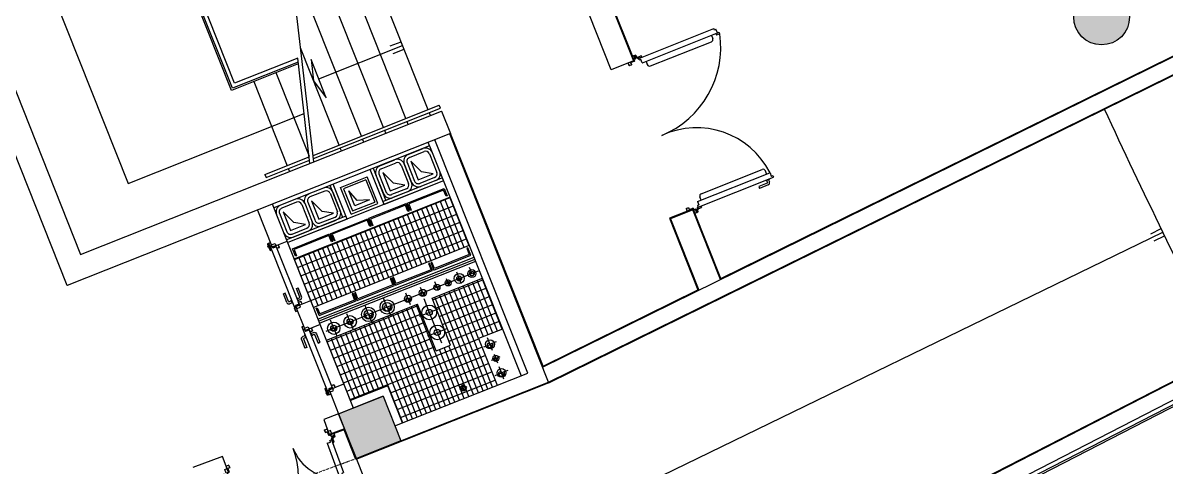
# Model space of a CAD drawing. Header units: centimetres. Extents: x 139057 to 200038, y 34824 to 80516.
# Drawn here: x 172895 to 174327, y 59315 to 59872 of the extents above; entities that cross this region are included whole.
import ezdxf

# ---------------------------------------------------------------- set-up
doc = ezdxf.new("R2010")
doc.units = ezdxf.units.CM
doc.header["$LTSCALE"] = 100
doc.linetypes.add('A0SHT-SGRM$0$HIDDEN', pattern=[9.525, 6.35, -3.175])
doc.linetypes.add('DOT', pattern=[0.175, 0.05, -0.125])
doc.layers.get('0').update_dxf_attribs({"lineweight": 0})
for name, color, linetype in [('0.05', 57, 'Continuous'), ('0.10', 8, 'Continuous'), ('0.10 Intonaco', 8, 'Continuous'), ('0.15', 9, 'Continuous'), ('0.15 E1-E2_Serramenti', 9, 'Continuous'), ('0.20 Cartongessi', 70, 'Continuous'), ('0.20 Cementi Armati', 4, 'Continuous'), ('0.20 Murature', 50, 'Continuous'), ('_retini_strutture', 7, 'Continuous')]:
    doc.layers.add(name, color=color, linetype=linetype)
doc.layers.add('410_STRUTTURE_001-AM_0', color=7, linetype='Continuous', lineweight=0)

# ---------------------------------------------------------------- blocks, each defined once
blk = doc.blocks.new('A$C16963ACD')
at = {"layer": '0.15 E1-E2_Serramenti', "ltscale": 0.02}
for p, q in [((0.069, 1.171), (0.069, 1.121)), ((0.104, 1.204), (0.074, 1.204)), ((0.074, 1.204), (0.074, 1.202)), ((0.104, 1.202), (0.074, 1.202)), ((0.076, 1.168), (0.076, 1.122)), ((0.104, 1.17), (0.078, 1.17)), ((0.104, 1.169), (0.078, 1.169)), ((0.078, 1.168), (0.078, 1.122)), ((0.104, 1.202), (0.104, 1.171)), ((0.106, 1.202), (0.106, 1.171)), ((2.069, 1.171), (2.069, 1.121)), ((0.01, 1.118), (0.009, 1.118)), ((0.009, 1.118), (0.009, 1.099)), ((0.01, 1.118), (0.01, 1.099)), ((0.053, 1.099), (0.011, 1.099)), ((0.053, 1.097), (0.011, 1.097)), ((0.011, 1.096), (0.011, 1.082)), ((0.013, 1.097), (0.013, 1.092)), ((0.013, 1.092), (0.036, 1.092)), ((0.016, 1.077), (0.035, 1.077)), ((0.036, 1.092), (0.039, 1.084)), ((0.069, 1.121), (0.039, 1.121)), ((0.039, 1.097), (0.044, 1.084)), ((0.046, 1.071), (0.046, 1.022)), ((0.062, 1.063), (0.047, 1.071)), ((0.064, 1.068), (0.05, 1.075)), ((0.067, 1.017), (0.051, 1.017)), ((0.053, 1.119), (0.053, 1.099)), ((0.076, 1.121), (0.055, 1.121)), ((0.076, 1.12), (0.055, 1.12)), ((0.055, 1.119), (0.055, 1.099)), ((0.062, 1.063), (0.062, 1.019)), ((0.067, 1.019), (0.062, 1.019)), ((0.067, 1.056), (0.067, 1.063)), ((0.067, 1.056), (0.067, 0.041)), ((0.087, 1.057), (0.068, 1.057)), ((0.088, 1.038), (0.088, 1.056)), ((0.088, 1.044), (0.088, 1.039)), ((0.133, 1.037), (0.089, 1.037)), ((0.134, 1.036), (0.134, 0.061)), ((2.004, 1.036), (2.004, 0.001)), ((2.005, 1.037), (2.049, 1.037)), ((2.05, 1.038), (2.05, 1.056)), ((2.05, 1.044), (2.05, 1.039)), ((2.051, 1.057), (2.07, 1.057)), ((2.069, 1.121), (2.099, 1.121)), ((2.071, 1.056), (2.071, 1.063)), ((2.071, 1.056), (2.071, 0.045)), ((2.071, 1.019), (2.076, 1.019)), ((2.071, 1.017), (2.086, 1.017)), ((2.074, 1.068), (2.088, 1.075)), ((2.076, 1.063), (2.091, 1.071)), ((2.076, 1.063), (2.076, 1.019)), ((2.091, 1.071), (2.091, 1.022)), ((2.099, 1.097), (2.094, 1.084)), ((2.102, 1.092), (2.099, 1.084)), ((2.125, 1.092), (2.102, 1.092)), ((2.122, 1.077), (2.103, 1.077)), ((2.125, 1.097), (2.125, 1.092)), ((2.127, 1.096), (2.127, 1.082)), ((0.134, 0.987), (0.177, 0.987)), ((0.207, 0.957), (0.207, 0.135)), ((1.931, 0.957), (1.931, 0.135)), ((2.004, 0.987), (1.961, 0.987)), ((2.004, 0.987), (1.965, 0.987)), ((0, 0.14), (0, 0.255)), ((0.025, 0.255), (0, 0.255)), ((0.025, 0.14), (0.025, 0.255)), ((0.059, 0.101), (0.059, 0.144)), ((0.067, 0.145), (0.06, 0.145)), ((0.059, 0.135), (0.03, 0.135)), ((0.059, 0.11), (0.03, 0.11)), ((0.067, 0.1), (0.06, 0.1)), ((0.087, 0.04), (0.068, 0.04)), ((0.088, 0.059), (0.088, 0.041)), ((0.133, 0.06), (0.089, 0.06)), ((0.134, 0.105), (0.177, 0.105)), ((2.004, 0.105), (1.961, 0.105)), ((1.984, 0.001), (1.984, 0.044)), ((2.004, 0.045), (1.985, 0.045)), ((2.005, 0.025), (2.049, 0.025)), ((2.05, 0.026), (2.05, 0.044)), ((2.051, 0.045), (2.071, 0.045)), ((1.985, 0), (2.003, 0))]:
    blk.add_line(p, q, dxfattribs=at)
blk.add_lwpolyline([(2.034, 1.169, -0.414214), (2.032, 1.171), (2.032, 1.202, -0.414214), (2.034, 1.204), (2.064, 1.204), (2.064, 1.202), (2.034, 1.202, 0.414214), (2.033, 1.202), (2.033, 1.171, 0.414214), (2.034, 1.17), (2.059, 1.17, -0.414214), (2.061, 1.168), (2.061, 1.122, 0.414214), (2.062, 1.121), (2.082, 1.121, -0.414214), (2.084, 1.119), (2.084, 1.099, 0.414214), (2.085, 1.099), (2.127, 1.099, 0.414214), (2.127, 1.099), (2.127, 1.118), (2.129, 1.118), (2.129, 1.099, -0.414214), (2.127, 1.097), (2.085, 1.097, -0.414214), (2.083, 1.099), (2.083, 1.119, 0.414214), (2.082, 1.12), (2.062, 1.12, -0.414214), (2.06, 1.122), (2.06, 1.168, 0.414214), (2.059, 1.169)], format="xyb", close=True, dxfattribs=at)
for centre in [(0.042, 1.077), (2.095, 1.077)]:
    blk.add_circle(centre, 0.0075, dxfattribs=at)
for centre, radius, start, end in [((0.078, 1.168), 0.002, 90, 180), ((0.078, 1.168), 0.0005, 90, 180), ((0.104, 1.202), 0.002, 0, 90), ((0.104, 1.202), 0.0005, 0, 90), ((0.104, 1.171), 0.0005, 270, 0), ((0.104, 1.171), 0.002, 270, 0), ((0.036, 1.09), 1.035, 275.3983, 3.1131), ((2.264, 1.162), 1.195, 180.7587, 256.4886), ((0.011, 1.099), 0.002, 180, 270), ((0.011, 1.099), 0.0005, 180, 270), ((0.012, 1.096), 0.001, 90, 180), ((0.016, 1.082), 0.005, 180, 270), ((0.051, 1.022), 0.005, 180, 270), ((0.055, 1.119), 0.002, 90, 180), ((0.053, 1.099), 0.0005, 270, 360), ((0.053, 1.099), 0.002, 270, 360), ((0.055, 1.119), 0.0005, 90, 180), ((0.062, 1.063), 0.005, 360, 62.6761), ((0.068, 1.056), 0.001, 90, 180), ((0.076, 1.122), 0.0005, 270, 0), ((0.076, 1.122), 0.002, 270, 0), ((0.087, 1.056), 0.001, 0, 90), ((0.089, 1.038), 0.001, 180, 270), ((0.133, 1.036), 0.001, 0, 90), ((2.005, 1.036), 0.001, 90, 180), ((2.049, 1.038), 0.001, 270, 360), ((2.051, 1.056), 0.001, 90, 180), ((2.07, 1.056), 0.001, 0, 90), ((2.076, 1.063), 0.005, 117.3239, 180), ((2.086, 1.022), 0.005, 270, 0), ((2.122, 1.082), 0.005, 270, 0), ((2.126, 1.096), 0.001, 360, 90), ((0.177, 0.957), 0.03, 0, 90), ((1.961, 0.957), 0.03, 90, 180), ((0.06, 0.144), 0.001, 90, 180), ((0.03, 0.14), 0.03, 180, 270), ((0.03, 0.14), 0.005, 180, 270), ((0.06, 0.101), 0.001, 180, 270), ((0.068, 0.041), 0.001, 180, 270), ((0.087, 0.041), 0.001, 270, 360), ((0.089, 0.059), 0.001, 90, 180), ((0.133, 0.061), 0.001, 270, 360), ((0.177, 0.135), 0.03, 270, 0), ((1.961, 0.135), 0.03, 180, 270), ((1.985, 0.044), 0.001, 90, 180), ((1.985, 0.001), 0.001, 180, 270), ((2.003, 0.001), 0.001, 270, 350.3961), ((2.005, 0.026), 0.001, 180, 270), ((2.049, 0.026), 0.001, 270, 0), ((2.051, 0.044), 0.001, 90, 180), ((2.07, 0.046), 0.001, 270, 0)]:
    blk.add_arc(centre, radius, start, end, dxfattribs=at)
blk = doc.blocks.new('A$C171D4851')
for p, q in [((0.011, 0.878), (0.009, 0.878)), ((0.009, 0.878), (0.009, 0.859)), ((0.011, 0.878), (0.011, 0.859)), ((0.054, 0.879), (0.054, 0.859)), ((0.055, 0.879), (0.055, 0.859)), ((0.076, 0.881), (0.056, 0.881)), ((0.076, 0.88), (0.056, 0.88)), ((0.104, 0.964), (0.074, 0.964)), ((0.074, 0.964), (0.074, 0.962)), ((0.104, 0.962), (0.074, 0.962)), ((0.077, 0.928), (0.077, 0.882)), ((0.078, 0.928), (0.078, 0.882)), ((0.104, 0.93), (0.079, 0.93)), ((0.104, 0.929), (0.079, 0.929)), ((0.105, 0.962), (0.105, 0.931)), ((0.106, 0.962), (0.106, 0.931)), ((0.053, 0.859), (0.011, 0.859)), ((0.053, 0.857), (0.011, 0.857))]:
    blk.add_line(p, q)
at = {"ltscale": 0.02}
for p, q in [((0.064, 0.861), (0.056, 0.861)), ((0.063, 0.881), (0.063, 0.862)), ((0.082, 0.882), (0.064, 0.882)), ((0.064, 0.861), (0.878, 0.861)), ((0.076, 0.882), (0.081, 0.882)), ((0.083, 0.927), (0.083, 0.883)), ((0.084, 0.928), (0.859, 0.928)), ((0.101, 0.861), (0.101, 0.856)), ((0.103, 0.861), (0.103, 0.846)), ((0.665, 0.97), (0.665, 0.995)), ((0.78, 0.995), (0.665, 0.995)), ((0.78, 0.97), (0.665, 0.97)), ((0.775, 0.928), (0.775, 0.935)), ((0.775, 0.861), (0.775, 0.855)), ((0.819, 0.936), (0.776, 0.936)), ((0.785, 0.936), (0.785, 0.965)), ((0.81, 0.936), (0.81, 0.965)), ((0.819, 0.928), (0.819, 0.935)), ((0.819, 0.861), (0.819, 0.855)), ((0.859, 0.927), (0.859, 0.883)), ((0.861, 0.882), (0.878, 0.882)), ((0.879, 0.881), (0.879, 0.862)), ((0.011, 0.856), (0.011, 0.842)), ((0.013, 0.857), (0.013, 0.852)), ((0.013, 0.852), (0.036, 0.852)), ((0.016, 0.837), (0.035, 0.837)), ((0.036, 0.852), (0.039, 0.844)), ((0.039, 0.857), (0.044, 0.844)), ((0.052, 0.859), (0.044, 0.844)), ((0.056, 0.856), (0.048, 0.842)), ((0.049, 0.841), (0.098, 0.841)), ((0.056, 0.856), (0.101, 0.856)), ((0.78, 0.819), (0.665, 0.819)), ((0.665, 0.819), (0.665, 0.794)), ((0.78, 0.794), (0.665, 0.794)), ((0.819, 0.854), (0.776, 0.854)), ((0.785, 0.854), (0.785, 0.824)), ((0.81, 0.854), (0.81, 0.824))]:
    blk.add_line(p, q, dxfattribs=at)
for points in [[(0.069, 0.881), (0.039, 0.881), (0.039, 0.931), (0.069, 0.931)], [(0.869, 0.881), (0.899, 0.881), (0.899, 0.931), (0.869, 0.931)]]:
    blk.add_lwpolyline(points, close=True)
blk.add_lwpolyline([(0.834, 0.929, -0.414214), (0.832, 0.931), (0.832, 0.962, -0.414214), (0.834, 0.964), (0.864, 0.964), (0.864, 0.962), (0.834, 0.962, 0.414214), (0.834, 0.962), (0.834, 0.931, 0.414214), (0.834, 0.93), (0.859, 0.93, -0.414214), (0.861, 0.928), (0.861, 0.882, 0.414214), (0.862, 0.881), (0.882, 0.881, -0.414214), (0.885, 0.879), (0.885, 0.859, 0.414214), (0.885, 0.859), (0.927, 0.859, 0.414214), (0.927, 0.859), (0.927, 0.878), (0.929, 0.878), (0.929, 0.859, -0.414214), (0.927, 0.857), (0.885, 0.857, -0.414214), (0.883, 0.859), (0.883, 0.879, 0.414214), (0.882, 0.88), (0.862, 0.88, -0.414214), (0.86, 0.882), (0.86, 0.928, 0.414214), (0.859, 0.929)], format="xyb", close=True)
blk.add_circle((0.043, 0.837), 0.0075, dxfattribs=at)
for centre, radius, start, end in [((0.011, 0.859), 0.002, 180, 270), ((0.011, 0.859), 0.0005, 180, 270), ((0.056, 0.856), 0.005, 90, 152.6761), ((0.064, 0.881), 0.001, 90, 180), ((0.064, 0.862), 0.001, 180, 270), ((0.082, 0.883), 0.001, 270, 0), ((0.084, 0.927), 0.001, 90, 180), ((0.776, 0.935), 0.001, 90, 180), ((0.78, 0.965), 0.03, 0, 90), ((0.78, 0.965), 0.005, 0, 90), ((0.819, 0.935), 0.001, 0, 90), ((0.859, 0.927), 0.001, 0, 90), ((0.861, 0.883), 0.001, 180, 270), ((0.878, 0.881), 0.001, 0, 90), ((0.878, 0.862), 0.001, 270, 0), ((0.012, 0.856), 0.001, 90, 180), ((0.016, 0.842), 0.005, 180, 270), ((0.098, 0.846), 0.005, 270, 0), ((0.776, 0.855), 0.001, 180, 270), ((0.78, 0.824), 0.03, 270, 0), ((0.78, 0.824), 0.005, 270, 0), ((0.819, 0.855), 0.001, 270, 0)]:
    blk.add_arc(centre, radius, start, end, dxfattribs=at)
for centre, radius, start, end in [((0.053, 0.859), 0.0005, 270, 0), ((0.053, 0.859), 0.002, 270, 0), ((0.056, 0.879), 0.002, 90, 180), ((0.056, 0.879), 0.0005, 90, 180), ((0.076, 0.882), 0.0005, 270, 0), ((0.076, 0.882), 0.002, 270, 0), ((0.079, 0.928), 0.002, 90, 180), ((0.079, 0.928), 0.0005, 90, 180), ((0.104, 0.962), 0.002, 0, 90), ((0.104, 0.962), 0.0005, 0, 90), ((0.104, 0.931), 0.0005, 270, 0), ((0.104, 0.931), 0.002, 270, 0)]:
    blk.add_arc(centre, radius, start, end)
blk = doc.blocks.new('A$C7B3F6951')
for p, q in [((0.104, 1.069), (0.074, 1.069)), ((0.074, 1.069), (0.074, 1.068)), ((0.104, 1.068), (0.074, 1.068)), ((0.076, 1.034), (0.076, 0.987)), ((0.104, 1.036), (0.078, 1.036)), ((0.078, 1.034), (0.078, 0.987)), ((0.104, 1.034), (0.078, 1.034)), ((0.104, 1.067), (0.104, 1.036)), ((0.106, 1.067), (0.106, 1.036)), ((0.01, 0.984), (0.009, 0.984)), ((0.009, 0.984), (0.009, 0.965)), ((0.01, 0.984), (0.01, 0.965)), ((0.053, 0.964), (0.011, 0.964)), ((0.053, 0.963), (0.011, 0.963)), ((0.011, 0.962), (0.011, 0.947)), ((0.013, 0.963), (0.013, 0.958)), ((0.013, 0.958), (0.036, 0.958)), ((0.016, 0.942), (0.035, 0.942)), ((0.036, 0.958), (0.039, 0.949)), ((0.039, 0.963), (0.044, 0.949)), ((0.046, 0.936), (0.046, 0.887)), ((0.062, 0.928), (0.047, 0.936)), ((0.064, 0.933), (0.05, 0.94)), ((0.067, 0.882), (0.051, 0.882)), ((0.053, 0.985), (0.053, 0.965)), ((0.076, 0.987), (0.055, 0.987)), ((0.055, 0.985), (0.055, 0.965)), ((0.076, 0.985), (0.055, 0.985)), ((0.062, 0.928), (0.062, 0.884)), ((0.067, 0.884), (0.062, 0.884)), ((0.067, 0.921), (0.067, 0.928)), ((0.067, 0.921), (0.067, 0.001)), ((0.087, 0.922), (0.068, 0.922)), ((0.088, 0.903), (0.088, 0.921)), ((0.088, 0.909), (0.088, 0.904)), ((0.133, 0.902), (0.089, 0.902)), ((0.134, 0.901), (0.134, 0.021)), ((1.354, 0.901), (1.354, 0.441)), ((1.355, 0.902), (1.399, 0.902)), ((1.4, 0.903), (1.4, 0.921)), ((1.4, 0.909), (1.4, 0.904)), ((1.401, 0.922), (1.42, 0.922)), ((1.421, 0.921), (1.421, 0.928)), ((1.421, 0.921), (1.421, 0.485)), ((1.421, 0.884), (1.426, 0.884)), ((1.421, 0.882), (1.436, 0.882)), ((1.424, 0.933), (1.438, 0.94)), ((1.426, 0.928), (1.441, 0.936)), ((1.426, 0.928), (1.426, 0.884)), ((1.441, 0.936), (1.441, 0.887)), ((1.449, 0.963), (1.444, 0.949)), ((1.452, 0.958), (1.449, 0.949)), ((1.475, 0.958), (1.452, 0.958)), ((1.472, 0.942), (1.453, 0.942)), ((1.475, 0.963), (1.475, 0.958)), ((1.477, 0.962), (1.477, 0.947)), ((1.334, 0.441), (1.334, 0.484)), ((1.354, 0.485), (1.335, 0.485)), ((1.335, 0.44), (1.353, 0.44)), ((1.355, 0.465), (1.399, 0.465)), ((1.4, 0.466), (1.4, 0.484)), ((1.401, 0.485), (1.421, 0.485)), ((0, 0.1), (0, 0.215)), ((0.025, 0.215), (0, 0.215)), ((0.025, 0.1), (0.025, 0.215)), ((0.176, 0.1), (0.176, 0.215)), ((0.176, 0.215), (0.201, 0.215)), ((0.201, 0.1), (0.201, 0.215)), ((0.059, 0.095), (0.03, 0.095)), ((0.059, 0.07), (0.03, 0.07)), ((0.059, 0.061), (0.059, 0.104)), ((0.067, 0.105), (0.06, 0.105)), ((0.067, 0.06), (0.06, 0.06)), ((0.087, 0), (0.068, 0)), ((0.088, 0.019), (0.088, 0.001)), ((0.133, 0.02), (0.089, 0.02)), ((0.134, 0.105), (0.14, 0.105)), ((0.134, 0.06), (0.14, 0.06)), ((0.141, 0.061), (0.141, 0.104)), ((0.141, 0.095), (0.171, 0.095)), ((0.141, 0.07), (0.171, 0.07))]:
    blk.add_line(p, q)
for points in [[(0.069, 0.987), (0.039, 0.987), (0.039, 1.037), (0.069, 1.037)], [(1.419, 0.987), (1.449, 0.987), (1.449, 1.037), (1.419, 1.037)]]:
    blk.add_lwpolyline(points, close=True)
blk.add_lwpolyline([(1.384, 1.034, -0.414214), (1.382, 1.036), (1.382, 1.067, -0.414214), (1.384, 1.069), (1.414, 1.069), (1.414, 1.068), (1.384, 1.068, 0.414214), (1.383, 1.067), (1.383, 1.036, 0.414214), (1.384, 1.036), (1.409, 1.036, -0.414214), (1.411, 1.034), (1.411, 0.987, 0.414214), (1.412, 0.987), (1.432, 0.987, -0.414214), (1.434, 0.985), (1.434, 0.965, 0.414214), (1.435, 0.964), (1.477, 0.964, 0.414214), (1.477, 0.965), (1.477, 0.984), (1.479, 0.984), (1.479, 0.965, -0.414214), (1.477, 0.963), (1.435, 0.963, -0.414214), (1.433, 0.965), (1.433, 0.985, 0.414214), (1.432, 0.985), (1.412, 0.985, -0.414214), (1.41, 0.987), (1.41, 1.034, 0.414214), (1.409, 1.034)], format="xyb", close=True)
for centre in [(0.042, 0.942), (1.445, 0.942)]:
    blk.add_circle(centre, 0.0075)
for centre, radius, start, end in [((0.078, 1.034), 0.002, 90, 180), ((0.078, 1.034), 0.0005, 90, 180), ((0.104, 1.067), 0.002, 0, 90), ((0.104, 1.067), 0.0005, 0, 90), ((0.104, 1.036), 0.0005, 270, 0), ((0.104, 1.036), 0.002, 270, 0), ((0.011, 0.965), 0.002, 180, 270), ((0.011, 0.965), 0.0005, 180, 270), ((0.012, 0.962), 0.001, 90, 180), ((0.016, 0.947), 0.005, 180, 270), ((0.051, 0.887), 0.005, 180, 270), ((0.055, 0.985), 0.002, 90, 180), ((0.053, 0.965), 0.0005, 270, 360), ((0.053, 0.965), 0.002, 270, 360), ((0.055, 0.985), 0.0005, 90, 180), ((0.062, 0.928), 0.005, 360, 62.6761), ((0.068, 0.921), 0.001, 90, 180), ((0.076, 0.987), 0.0005, 270, 0), ((0.076, 0.987), 0.002, 270, 0), ((0.087, 0.921), 0.001, 0, 90), ((-0.013, 0.959), 0.947, 276.1212, 1.658), ((0.089, 0.903), 0.001, 180, 270), ((0.133, 0.901), 0.001, 0, 90), ((1.522, 0.998), 0.589, 181.1503, 251.5373), ((1.355, 0.901), 0.001, 90, 180), ((1.399, 0.903), 0.001, 270, 360), ((1.401, 0.921), 0.001, 90, 180), ((1.42, 0.921), 0.001, 0, 90), ((1.426, 0.928), 0.005, 117.3239, 180), ((1.436, 0.887), 0.005, 270, 0), ((1.472, 0.947), 0.005, 270, 0), ((1.476, 0.962), 0.001, 360, 90), ((1.335, 0.484), 0.001, 90, 180), ((1.335, 0.441), 0.001, 180, 270), ((1.353, 0.441), 0.001, 270, 350.3961), ((1.355, 0.466), 0.001, 180, 270), ((1.399, 0.466), 0.001, 270, 0), ((1.401, 0.484), 0.001, 90, 180), ((1.42, 0.486), 0.001, 270, 0), ((0.03, 0.1), 0.03, 180, 270), ((0.03, 0.1), 0.005, 180, 270), ((0.06, 0.104), 0.001, 90, 180), ((0.06, 0.061), 0.001, 180, 270), ((0.068, 0.001), 0.001, 180, 270), ((0.087, 0.001), 0.001, 270, 360), ((0.089, 0.019), 0.001, 90, 180), ((0.133, 0.021), 0.001, 270, 360), ((0.14, 0.104), 0.001, 360, 90), ((0.14, 0.061), 0.001, 270, 360), ((0.171, 0.1), 0.03, 270, 360), ((0.171, 0.1), 0.005, 270, 360)]:
    blk.add_arc(centre, radius, start, end)

msp = doc.modelspace()

# ---------------------------------------------------------------- hatches: boundary and pattern name
at = {"layer": '0.05'}
h = msp.add_hatch(dxfattribs=at)
h.set_pattern_fill('ANSI31', color=256, scale=2, angle=426.66, style=0)
h.set_pattern_definition([(111.66, (174993.6266, 57176.705), (-5.90163, -2.343772), [])])
h.paths.add_polyline_path([(173275.1, 59473.8), (173304.6, 59399.4), (173305.2, 59398), (173351.8, 59416.5), (173370.2, 59370.1), (173488.8, 59417.2), (173465.6, 59475.7), (173495.6, 59487.6), (173470.3, 59551.3), (173407.3, 59526.3), (173430.6, 59467.7), (173412.4, 59460.5), (173389.1, 59519.1)])
h.paths.add_polyline_path([(173445.4, 59417.2, -1), (173447.3, 59410.3, -1)], flags=16)
h.paths.add_polyline_path([(173447, 59411.3, -1), (173445.7, 59416.1, -1)], flags=0)
h.paths.add_polyline_path([(173234.6, 59575.6), (173258.8, 59514.8), (173454, 59592.3), (173429.8, 59653.2)])
h = msp.add_hatch(dxfattribs=at)
h.set_pattern_fill('ANSI31', color=256, scale=3.5, angle=336.66, style=0)
h.set_pattern_definition([(21.66, (174993.627, 57176.705), (-4.1016, 10.32785), [])])
h.paths.add_polyline_path([(173275.1, 59473.8), (173304.6, 59399.4), (173305.2, 59398), (173351.8, 59416.5), (173370.2, 59370.1), (173488.8, 59417.2), (173465.6, 59475.7), (173495.6, 59487.6), (173470.3, 59551.3), (173407.3, 59526.3), (173430.6, 59467.7), (173412.4, 59460.5), (173389.1, 59519.1)])
h.paths.add_polyline_path([(173445.4, 59417.2, -1), (173447.3, 59410.3, -1)], flags=16)
h.paths.add_polyline_path([(173447, 59411.3, -1), (173445.7, 59416.1, -1)], flags=0)
h.paths.add_polyline_path([(173234.6, 59575.6), (173258.8, 59514.8), (173454, 59592.3), (173429.8, 59653.2)])
at = {"layer": '410_STRUTTURE_001-AM_0'}
h = msp.add_hatch(color=256, dxfattribs=at)
h.paths.add_polyline_path([(173097.4, 66917.9, 1), (173132.4, 66917.9, 1)])
h.paths.add_polyline_path([(172464, 67114.3), (172425.2, 67124.1), (172393.5, 66998), (172432.3, 66988.3)])
h.paths.add_polyline_path([(172268.8, 66557.1), (172239.6, 66564.2), (172225.4, 66505.9), (172254.6, 66498.8)])
h.paths.add_polyline_path([(171904.4, 66525.1, 1), (171974.4, 66525.1, 1)])
h.paths.add_polyline_path([(171852.2, 66563.6), (171803.4, 66574.4), (171792.5, 66525.6), (171841.4, 66514.8)])
h.paths.add_polyline_path([(171939.5, 67132.4), (171987.8, 67119.6), (172000.7, 67167.9), (171952.3, 67180.7)])
h.paths.add_polyline_path([(172118.8, 67125.7, 1), (172048.8, 67125.7, 1)])
h.paths.add_polyline_path([(171575.4, 65289.1), (171625, 65282.5), (171631.6, 65332.1), (171582, 65338.7)])
h.paths.add_polyline_path([(171698.3, 65301.5, 1), (171768.3, 65301.5, 1)])
h.paths.add_polyline_path([(172000.9, 65312), (171999.5, 65287), (172079.4, 65282.7), (172080.7, 65307.7)])
h.paths.add_polyline_path([(172504.9, 65260.4, 1), (172469.9, 65260.4, 1)])
h.paths.add_polyline_path([(173206.7, 65219.2, 1), (173276.7, 65219.2, 1)])
h.paths.add_polyline_path([(173189.9, 64670.8, 1), (173259.9, 64670.8, 1)])
h.paths.add_polyline_path([(171897.4, 64618.3), (171927.3, 64617.1), (171929.8, 64677), (171899.8, 64678.3)])
h.paths.add_polyline_path([(171707.6, 64680.9, 1), (171637.6, 64680.9, 1)])
h.paths.add_polyline_path([(171506.1, 64661.2), (171555.9, 64656.7), (171560.4, 64706.5), (171510.6, 64711)])
h.paths.add_polyline_path([(171463.9, 64032.1), (171513.9, 64030), (171515.9, 64080), (171466, 64082)])
h.paths.add_polyline_path([(171511.7, 63977.1), (171513.7, 64027), (171463.8, 64029.1), (171461.7, 63979.1)])
h.paths.add_polyline_path([(171605.5, 64055.9, 1), (171675.5, 64055.9, 1)])
h.paths.add_polyline_path([(171905.9, 64101.4), (171881, 64102.4), (171877.7, 64022.4), (171902.7, 64021.4)])
h.paths.add_polyline_path([(173199.6, 64122.3, 1), (173269.6, 64122.3, 1)])
h.paths.add_polyline_path([(173235.6, 63574.9, 1), (173305.6, 63574.9, 1)])
h.paths.add_polyline_path([(172861.4, 63523), (172858.6, 63552.9), (172798.9, 63547.5), (172801.6, 63517.6)])
h.paths.add_polyline_path([(172419.1, 63501.4, 1), (172489.1, 63501.4, 1)])
h.paths.add_polyline_path([(171880.4, 63484.6), (171855.5, 63485.7), (171852, 63405.8), (171877, 63404.7)])
h.paths.add_polyline_path([(171602.6, 63428, 1), (171672.6, 63428, 1)])
h.paths.add_polyline_path([(171448.5, 63390.7), (171498.5, 63390.5), (171498.7, 63440.5), (171448.7, 63440.7)])
h.paths.add_polyline_path([(171461, 62750.1), (171511, 62752.1), (171509, 62802), (171459, 62800.1)])
h.paths.add_polyline_path([(171629.1, 62798.4, 1), (171699.1, 62798.4, 1)])
h.paths.add_polyline_path([(171855.5, 62863.5), (171830.5, 62865), (171825.8, 62785.1), (171850.8, 62783.7)])
h.paths.add_polyline_path([(172533.4, 62914.1, 1), (172463.4, 62914.1, 1)])
h.paths.add_polyline_path([(172926.6, 62958.3), (172922.5, 62988.1), (172863, 62979.9), (172867.1, 62950.1)])
h.paths.add_polyline_path([(173367.8, 63029.8, 1), (173297.8, 63029.8, 1)])
h.paths.add_polyline_path([(173386.2, 62488.4, 1), (173456.2, 62488.4, 1)])
h.paths.add_polyline_path([(172594.1, 62403.9), (172652.5, 62417.8), (172638.6, 62476.2), (172580.2, 62462.3)])
h.paths.add_polyline_path([(171941.8, 62169.4), (171966.3, 62174.2), (171951.2, 62252.7), (171926.7, 62248)])
h.paths.add_polyline_path([(171685.3, 62168.5, 1), (171755.3, 62168.5, 1)])
h.paths.add_polyline_path([(171551.4, 62111.5), (171547.3, 62161.3), (171497.5, 62157.2), (171501.6, 62107.3)])
h.paths.add_polyline_path([(171564.3, 61513.1), (171570.7, 61463.5), (171620.3, 61469.8), (171613.9, 61519.4)])
h.paths.add_polyline_path([(171635.9, 61377.3), (171643.1, 61348.2), (171691.6, 61360.3), (171684.4, 61389.4)])
h.paths.add_polyline_path([(171771.4, 61539.7, 1), (171841.4, 61539.7, 1)])
h.paths.add_polyline_path([(172069.2, 61642.9), (172044.7, 61638.1), (172059.7, 61559.6), (172084.3, 61564.3)])
h.paths.add_polyline_path([(171984.3, 61420.4), (172013.8, 61426.1), (172004.3, 61475.2), (171974.8, 61469.5)])
h.paths.add_polyline_path([(172512.5, 61527.4), (172483, 61521.7), (172492.5, 61472.6), (172522, 61478.3)])
h.paths.add_polyline_path([(172945.8, 61590.3), (172938.9, 61619.4), (172890.2, 61607.9), (172897.2, 61578.7)])
h.paths.add_polyline_path([(173500.6, 61951.8, 1), (173570.6, 61951.8, 1)])
h.paths.add_polyline_path([(173059.6, 61182.9), (173051.1, 61211.7), (173003.2, 61197.4), (173011.7, 61168.7)])
h.paths.add_polyline_path([(172598, 61085.7), (172568.5, 61080), (172578, 61030.9), (172607.5, 61036.6)])
h.paths.add_polyline_path([(172067.7, 60879.1), (172097.1, 60884.8), (172087.6, 60933.9), (172058.2, 60928.2)])
h.paths.add_polyline_path([(171731, 60780.4), (171780.2, 60789.1), (171771.5, 60838.4), (171722.3, 60829.7)])
h.paths.add_polyline_path([(171678.8, 60771.2), (171728, 60779.9), (171719.4, 60829.2), (171670.1, 60820.5)])
h.paths.add_polyline_path([(171771.5, 60289), (171782, 60240.1), (171830.8, 60250.6), (171820.4, 60299.5)])
h.paths.add_polyline_path([(171833.8, 60251.2), (171882.7, 60261.7), (171872.2, 60310.6), (171823.3, 60300.1)])
h.paths.add_polyline_path([(172186.7, 60419.6), (172157.2, 60413.9), (172166.7, 60364.8), (172196.1, 60370.5)])
h.paths.add_polyline_path([(172673.1, 60539.2), (172702.6, 60544.9), (172693.1, 60594), (172663.6, 60588.3)])
h.paths.add_polyline_path([(173205.4, 60730.6), (173195.6, 60758.9), (173148.4, 60742.7), (173158.1, 60714.3)])
h.paths.add_polyline_path([(173311.7, 60297), (173358.2, 60315.4), (173347.1, 60343.3), (173300.7, 60324.8)])
h.paths.add_polyline_path([(172771.8, 60187), (172742.4, 60181.3), (172751.9, 60132.2), (172781.3, 60137.9)])
h.paths.add_polyline_path([(172312.4, 59877.6), (172282.9, 59871.9), (172292.4, 59822.8), (172321.9, 59828.5)])
h.paths.add_polyline_path([(173368.3, 59347.8), (173346.2, 59403.5), (173290.4, 59381.4), (173312.6, 59325.6)])
h.paths.add_polyline_path([(174210.9, 59878.9, 1), (174280.9, 59878.9, 1)])
h.paths.add_polyline_path([(174066.1, 60383.7, 1), (173996.1, 60383.7, 1)])
h.paths.add_polyline_path([(173620.9, 58923.5, 1), (173550.9, 58923.5, 1)])
h.paths.add_polyline_path([(173884.9, 58386.6, 1), (173814.9, 58386.6, 1)])
h.paths.add_polyline_path([(174449.7, 59385, 1), (174519.7, 59385, 1)])
h.paths.add_polyline_path([(174781.9, 58903.2, 1), (174711.9, 58903.2, 1)])
h.paths.add_polyline_path([(175067.1, 58434.5, 1), (174997.1, 58434.5, 1)])
h.paths.add_polyline_path([(175304.4, 57980, 1), (175374.4, 57980, 1)])
h.paths.add_polyline_path([(175703.2, 57540.9, 1), (175633.2, 57540.9, 1)])
h.paths.add_polyline_path([(175196.3, 56374.7, 1), (175126.3, 56374.7, 1)])
h.paths.add_polyline_path([(176052.7, 57118, 1), (175982.7, 57118, 1)])
h.paths.add_polyline_path([(176488.7, 56567.5, 1), (176418.7, 56567.5, 1)])
h.paths.add_polyline_path([(176794.8, 55975.9, 1), (176864.8, 55975.9, 1)])
h.paths.add_polyline_path([(175491.6, 55908.3, 1), (175561.6, 55908.3, 1)])
h.paths.add_polyline_path([(177107.5, 55348.5, 1), (177177.5, 55348.5, 1)])
h.paths.add_polyline_path([(177367.7, 55079.6), (177361, 55098.4), (177342.1, 55091.7), (177348.8, 55072.9)])
h.paths.add_polyline_path([(177392.9, 55032.3), (177376.2, 55079.4), (177347.9, 55069.4), (177364.7, 55022.3)])
h.paths.add_polyline_path([(177483.5, 54775.8), (177493.5, 54747.6), (177540.6, 54764.3), (177530.6, 54792.6)])
at = {"layer": '_retini_strutture'}
msp.add_hatch(color=256, dxfattribs=at).paths.add_polyline_path([(173290.2, 59382), (173312.3, 59326.2), (173368.1, 59348.4), (173345.9, 59404.1)])

# ---------------------------------------------------------------- linework, layer by layer
at = {"layer": '0.05'}
for p, q in [((172931.7, 59909.5, 0), (173026.8, 59670.2, 0)), ((173259.2, 59697.2, 0), (173236.6, 59891, 0)), ((173265.3, 59801.5, 0), (173370.4, 59843.3, 0)), ((173355, 59842.6, 0), (173368.5, 59847.9, 0)), ((173358.7, 59833.3, 0), (173372.2, 59838.6, 0)), ((173254.4, 59695.3, 0), (173239, 59827.4, 0)), ((173026.8, 59670.2, 0), (173247.1, 59757.7, 0)), ((174307.4, 59607.2, 0), (174320.5, 59613.7, 0)), ((173381.5, 59151.8, 0), (174322.7, 59609.2, 0)), ((174311.7, 59598.2, 0), (174324.8, 59604.7, 0))]:
    msp.add_line(p, q, dxfattribs=at)
at = {"layer": '0.05', "linetype": 'DOT', "ltscale": 0.04}
msp.add_line((173147.1, 59264.6, 0), (173312.5, 59325.6, 0), dxfattribs=at)
at = {"layer": '0.05', "elevation": 0}
msp.add_lwpolyline([(173274.8, 59777.6), (173255.8, 59825.5), (173258.9, 59799)], close=True, dxfattribs=at)
at = {"layer": '0.10'}
for p, q in [((173404.3, 59717.2, 0), (173209.2, 59639.6, 0)), ((173377.4, 59706.5, 0), (173396, 59713.9, 0)), ((173378.9, 59702.8, 0), (173397.5, 59710.1, 0)), ((173404.3, 59717.2, 0), (173518.8, 59429.1, 0)), ((173342.1, 59692.4, 0), (173360.7, 59699.8, 0)), ((173343.6, 59688.7, 0), (173362.2, 59696.1, 0)), ((173376.1, 59696.3, 0), (173385.3, 59673, 0)), ((173394.2, 59684.6, 0), (173380.8, 59698.1, 0)), ((173380.8, 59698.1, 0), (173390, 59674.9, 0)), ((173404, 59707.3, 0), (173413.2, 59684.1, 0)), ((173347.4, 59644, 0), (173330, 59687.6, 0)), ((173349.6, 59649.2, 0), (173333.8, 59689.1, 0)), ((173340.8, 59682.2, 0), (173350, 59659, 0)), ((173358.9, 59670.6, 0), (173345.5, 59684.1, 0)), ((173345.5, 59684.1, 0), (173354.7, 59660.8, 0)), ((173368.7, 59693.3, 0), (173377.9, 59670.1, 0)), ((173381.6, 59671.5, 0), (173372.4, 59694.8, 0)), ((173372.4, 59694.8, 0), (173381.6, 59671.5, 0)), ((173390, 59674.9, 0), (173408.6, 59682.3, 0)), ((173408.6, 59682.3, 0), (173394.2, 59684.6, 0)), ((173421.7, 59673.5, 0), (173226.6, 59596, 0)), ((173295.7, 59627.7, 0), (173279.9, 59667.7, 0)), ((173300.9, 59625.5, 0), (173283.6, 59669.2, 0)), ((173292.7, 59665.3, 0), (173326.1, 59678.6, 0)), ((173324.4, 59674.7, 0), (173296.6, 59663.6, 0)), ((173324.4, 59674.7, 0), (173335.5, 59646.8, 0)), ((173339.4, 59645.1, 0), (173326.1, 59678.5, 0)), ((173337.1, 59680.8, 0), (173346.3, 59657.5, 0)), ((173420.3, 59677.2, 0), (173345.9, 59647.7, 0)), ((173421.7, 59673.5, 0), (173347.4, 59644, 0)), ((173354.7, 59660.8, 0), (173373.3, 59668.2, 0)), ((173373.3, 59668.2, 0), (173358.9, 59670.6, 0)), ((173410.4, 59677.6, 0), (173391.8, 59670.2, 0)), ((173411.9, 59673.9, 0), (173393.3, 59666.5, 0)), ((173234.6, 59575.6, 0), (173429.7, 59653.1, 0)), ((173271.5, 59664.4, 0), (173252.9, 59657, 0)), ((173273, 59660.7, 0), (173254.4, 59653.3, 0)), ((173279.5, 59657.9, 0), (173288.7, 59634.6, 0)), ((173283.2, 59659.3, 0), (173292.4, 59636.1, 0)), ((173306, 59631.8, 0), (173292.7, 59665.2, 0)), ((173296.6, 59663.6, 0), (173307.6, 59635.7, 0)), ((173310.4, 59642.2, 0), (173303.1, 59660.8, 0)), ((173313.7, 59648.9, 0), (173303.1, 59660.8, 0)), ((173375.1, 59663.6, 0), (173356.5, 59656.2, 0)), ((173376.6, 59659.9, 0), (173358, 59652.5, 0)), ((173376.1, 59645.5, 0), (173422.6, 59663.9, 0)), ((173421.7, 59662, 0), (173378.1, 59644.6, 0)), ((173424.9, 59654.1, 0), (173421.7, 59662, 0)), ((173422.6, 59663.9, 0), (173426.3, 59654.6, 0)), ((173426.3, 59654.6, 0), (173424.9, 59654.1, 0)), ((173236.2, 59650.4, 0), (173217.6, 59643, 0)), ((173237.7, 59646.6, 0), (173219.1, 59639.3, 0)), ((173244.1, 59643.8, 0), (173253.4, 59620.6, 0)), ((173247.9, 59645.3, 0), (173257.1, 59622.1, 0)), ((173251.6, 59646.8, 0), (173260.8, 59623.6, 0)), ((173269.7, 59635.1, 0), (173256.2, 59648.6, 0)), ((173256.2, 59648.6, 0), (173265.5, 59625.4, 0)), ((173306, 59631.8, 0), (173339.4, 59645.1, 0)), ((173307.6, 59635.7, 0), (173335.5, 59646.8, 0)), ((173329, 59649.6, 0), (173310.4, 59642.2, 0)), ((173329, 59649.6, 0), (173313.7, 59648.9, 0)), ((173328.3, 59626.5, 0), (173374.7, 59644.9, 0)), ((173373.9, 59643, 0), (173330.2, 59625.6, 0)), ((173377, 59635.1, 0), (173373.9, 59643, 0)), ((173374.7, 59644.9, 0), (173378.4, 59635.6, 0)), ((173379.8, 59636.2, 0), (173376.1, 59645.5, 0)), ((173378.1, 59644.6, 0), (173381.2, 59636.7, 0)), ((173216.3, 59632.8, 0), (173225.5, 59609.5, 0)), ((173234.3, 59621.1, 0), (173220.9, 59634.6, 0)), ((173220.9, 59634.6, 0), (173230.1, 59611.4, 0)), ((173299.5, 59629.2, 0), (173225.1, 59599.7, 0)), ((173300.9, 59625.5, 0), (173226.6, 59596, 0)), ((173265.5, 59625.4, 0), (173284, 59632.8, 0)), ((173267.3, 59620.8, 0), (173285.9, 59628.1, 0)), ((173268.8, 59617, 0), (173287.4, 59624.4, 0)), ((173284, 59632.8, 0), (173269.7, 59635.1, 0)), ((173280.4, 59607.4, 0), (173326.9, 59625.9, 0)), ((173326, 59624, 0), (173282.3, 59606.6, 0)), ((173329.2, 59616.1, 0), (173326, 59624, 0)), ((173326.9, 59625.9, 0), (173330.6, 59616.6, 0)), ((173331.9, 59617.2, 0), (173328.3, 59626.5, 0)), ((173330.2, 59625.6, 0), (173333.3, 59617.7, 0)), ((173378.4, 59635.6, 0), (173377, 59635.1, 0)), ((173381.2, 59636.7, 0), (173379.8, 59636.2, 0)), ((173230.1, 59611.4, 0), (173248.7, 59618.8, 0)), ((173232, 59606.7, 0), (173250.6, 59614.1, 0)), ((173233.5, 59603, 0), (173252.1, 59610.4, 0)), ((173248.7, 59618.8, 0), (173234.3, 59621.1, 0)), ((173330.6, 59616.6, 0), (173329.2, 59616.1, 0)), ((173333.3, 59617.7, 0), (173331.9, 59617.2, 0)), ((173255.3, 59523.5, 0), (173225.8, 59597.8, 0)), ((173232.5, 59588.4, 0), (173279, 59606.9, 0)), ((173278.2, 59604.9, 0), (173234.5, 59587.6, 0)), ((173281.3, 59597, 0), (173278.2, 59604.9, 0)), ((173279, 59606.9, 0), (173282.7, 59597.6, 0)), ((173284.1, 59598.2, 0), (173280.4, 59607.4, 0)), ((173282.7, 59597.6, 0), (173281.3, 59597, 0)), ((173282.3, 59606.6, 0), (173285.5, 59598.7, 0)), ((173285.5, 59598.7, 0), (173284.1, 59598.2, 0)), ((173236.2, 59579.1, 0), (173232.5, 59588.4, 0)), ((173234.5, 59587.6, 0), (173237.6, 59579.7, 0)), ((173453.9, 59592.3, 0), (173258.8, 59514.8, 0)), ((173453.9, 59581, 0), (173410.2, 59563.7, 0)), ((173452.2, 59589.5, 0), (173450.8, 59588.9, 0)), ((173450.8, 59588.9, 0), (173453.9, 59581, 0)), ((173455.8, 59580.2, 0), (173452.2, 59589.5, 0)), ((173237.6, 59579.7, 0), (173236.2, 59579.1, 0)), ((173459.8, 59577.5, 0), (173264.6, 59500, 0)), ((173460.8, 59574.9, 0), (173265.6, 59497.4, 0)), ((173461.8, 59572.4, 0), (173266.6, 59494.9, 0)), ((173404.3, 59570.5, 0), (173402.9, 59569.9, 0)), ((173402.9, 59569.9, 0), (173406, 59562, 0)), ((173408, 59561.2, 0), (173404.3, 59570.5, 0)), ((173407.1, 59571.6, 0), (173405.7, 59571, 0)), ((173405.7, 59571, 0), (173409.4, 59561.7, 0)), ((173410.2, 59563.7, 0), (173407.1, 59571.6, 0)), ((173409.4, 59561.7, 0), (173455.8, 59580.2, 0)), ((173359.2, 59552.6, 0), (173357.8, 59552, 0)), ((173357.8, 59552, 0), (173361.5, 59542.7, 0)), ((173362.4, 59544.7, 0), (173359.2, 59552.6, 0)), ((173361.5, 59542.7, 0), (173408, 59561.2, 0)), ((173406, 59562, 0), (173362.4, 59544.7, 0)), ((173438.1, 59559.3, 0), (173441.3, 59551.1, 0)), ((173441.4, 59550.9, 0), (173465.3, 59560.5, 0)), ((173453.9, 59565.4, 0), (173457.2, 59557.2, 0)), ((173313.7, 59523.7, 0), (173360.1, 59542.2, 0)), ((173358.2, 59543, 0), (173314.5, 59525.7, 0)), ((173356.4, 59551.5, 0), (173355, 59550.9, 0)), ((173355, 59550.9, 0), (173358.2, 59543, 0)), ((173360.1, 59542.2, 0), (173356.4, 59551.5, 0)), ((173412.5, 59539.6, 0), (173377.2, 59525.6, 0)), ((173395.8, 59533, 0), (173393, 59539.9, 0)), ((173407.3, 59526.3, 0), (173470.3, 59551.3, 0)), ((173416.9, 59538.5, 0), (173410, 59541.5, 0)), ((173410.5, 59547.2, 0), (173414.8, 59536.5, 0)), ((173439.5, 59550.3, 0), (173412.5, 59539.6, 0)), ((173425.1, 59551.2, 0), (173427.4, 59545.5, 0)), ((173428.9, 59544.9, 0), (173425.8, 59546.2, 0)), ((173428.7, 59542.1, 0), (173427.4, 59545.5, 0)), ((173443.6, 59545.3, 0), (173441.3, 59551.1, 0)), ((173310.3, 59524, 0), (173266.6, 59506.6, 0)), ((173308.6, 59532.5, 0), (173307.2, 59531.9, 0)), ((173307.2, 59531.9, 0), (173310.3, 59524, 0)), ((173312.3, 59523.2, 0), (173308.6, 59532.5, 0)), ((173311.4, 59533.6, 0), (173310, 59533, 0)), ((173310, 59533, 0), (173313.7, 59523.7, 0)), ((173314.5, 59525.7, 0), (173311.4, 59533.6, 0)), ((173351.1, 59515.3, 0), (173346.7, 59526.4, 0)), ((173377.2, 59525.6, 0), (173351.1, 59515.3, 0)), ((173377.2, 59525.6, 0), (173374.4, 59532.6, 0)), ((173377.2, 59525.6, 0), (173379.9, 59518.6, 0)), ((173395.7, 59533, 0), (173397.4, 59528.8, 0)), ((173396.9, 59525.9, 0), (173400.4, 59517.2, 0)), ((173430.6, 59467.7, 0), (173407.3, 59526.3, 0)), ((173262.1, 59514, 0), (173263.5, 59514.5, 0)), ((173265.8, 59504.7, 0), (173262.1, 59514, 0)), ((173263.5, 59514.5, 0), (173266.6, 59506.6, 0)), ((173265.8, 59504.7, 0), (173312.3, 59523.2, 0)), ((173275.1, 59473.8, 0), (173389.1, 59519.1, 0)), ((173327.9, 59506, 0), (173323.5, 59517.1, 0)), ((173351.1, 59515.3, 0), (173327.9, 59506, 0)), ((173351.1, 59515.3, 0), (173354.4, 59506.9, 0)), ((173351.1, 59515.3, 0), (173355.6, 59504.2, 0)), ((173412.4, 59460.5, 0), (173389.1, 59519.1, 0)), ((173400.4, 59517.2, 0), (173403.8, 59508.6, 0)), ((173403.8, 59508.6, 0), (173416.1, 59513.5, 0)), ((173284.2, 59488.7, 0), (173280.2, 59498.7, 0)), ((173284.2, 59488.7, 0), (173304.7, 59496.8, 0)), ((173304.7, 59496.8, 0), (173300.7, 59506.8, 0)), ((173304.7, 59496.8, 0), (173327.9, 59506, 0)), ((173304.7, 59496.8, 0), (173307.6, 59489.6, 0)), ((173304.7, 59496.8, 0), (173308.7, 59486.8, 0)), ((173327.9, 59506, 0), (173331.2, 59497.7, 0)), ((173327.9, 59506, 0), (173332.3, 59494.9, 0)), ((173391.5, 59503.7, 0), (173403.8, 59508.6, 0)), ((173403.8, 59508.6, 0), (173419, 59470.4, 0)), ((173296.9, 59418.9, 0), (173267.3, 59493.3, 0)), ((173284.2, 59488.7, 0), (173274.2, 59484.7, 0)), ((173284.2, 59488.7, 0), (173287.1, 59481.4, 0)), ((173284.2, 59488.7, 0), (173288.2, 59478.6, 0)), ((173413.8, 59483.5, 0), (173401.7, 59478.7, 0)), ((173413.8, 59483.5, 0), (173425.9, 59488.3, 0)), ((173495.5, 59487.6, 0), (173465.6, 59475.7, 0)), ((173412.4, 59460.5, 0), (173430.6, 59467.7, 0)), ((173465.6, 59475.7, 0), (173488.8, 59417.2, 0)), ((173472.1, 59465.4, 0), (173480, 59468.5, 0)), ((173483.1, 59460.7, 0), (173476.8, 59476.5, 0)), ((173487.8, 59471.7, 0), (173479.9, 59468.6, 0)), ((173484.9, 59456.2, 0), (173487, 59450.8, 0)), ((173492.4, 59453, 0), (173487.1, 59450.9, 0)), ((173481.7, 59448.8, 0), (173487.1, 59450.9, 0)), ((173487, 59450.9, 0), (173489.1, 59445.5, 0)), ((173491.1, 59440.6, 0), (173494.2, 59432.7, 0)), ((173486.3, 59429.6, 0), (173494.2, 59432.7, 0)), ((173502.1, 59435.9, 0), (173494.2, 59432.7, 0)), ((173497.4, 59424.8, 0), (173494.2, 59432.7, 0)), ((173351.8, 59416.5, 0), (173305.3, 59398.1, 0)), ((173370.2, 59370.1, 0), (173351.8, 59416.5, 0)), ((173446.4, 59413.7, 0), (173441.5, 59411.8, 0)), ((173446.4, 59413.7, 0), (173444.4, 59418.6, 0)), ((173446.4, 59413.7, 0), (173451.2, 59415.7, 0)), ((173446.4, 59413.7, 0), (173447.7, 59410.4, 0))]:
    msp.add_line(p, q, dxfattribs=at)
at = {"layer": '0.10', "linetype": 'A0SHT-SGRM$0$HIDDEN'}
msp.add_line((173404.3, 59717.2, 0), (173402.5, 59721.8, 0), dxfattribs=at)
at = {"layer": '0.10'}
for centre, radius in [((173441.3, 59551.1, 0), 6.2), ((173441.3, 59551.1, 0), 3), ((173457.2, 59557.2, 0), 5), ((173457.2, 59557.2, 0), 3), ((173413.4, 59540, 0), 3.75), ((173427.4, 59545.5, 0), 3.7), ((173427.4, 59545.5, 0), 1.7), ((173351.1, 59515.3, 0), 8.95), ((173377.2, 59525.6, 0), 4.5), ((173395.8, 59533, 0), 4.5), ((173327.9, 59506, 0), 8.95), ((173327.9, 59506, 0), 5.75), ((173351.1, 59515.3, 0), 5.75), ((173403.8, 59508.6, 0), 9.25), ((173403.8, 59508.6, 0), 3.8), ((173284.2, 59488.7, 0), 7.8), ((173304.7, 59496.8, 0), 7.8), ((173304.7, 59496.8, 0), 3.8), ((173284.2, 59488.7, 0), 3.8), ((173413.8, 59483.5, 0), 9.25), ((173413.8, 59483.5, 0), 3.8), ((173479.9, 59468.6, 0), 5.5), ((173487.1, 59450.9, 0), 3.75), ((173494.2, 59432.7, 0), 5.5), ((173446.4, 59413.7, 0), 3.61), ((173446.4, 59413.7, 0), 2.5)]:
    msp.add_circle(centre, radius, dxfattribs=at)
for centre, radius, start, end in [((173399.4, 59705.5, 0), 9, 21.6637, 111.6634), ((173399.4, 59705.5, 0), 5, 21.6634, 111.6634), ((173364, 59691.5, 0), 9, 21.6634, 111.6634), ((173364, 59691.5, 0), 5, 21.6634, 111.6634), ((173380.8, 59698.1, 0), 9, 111.6634, 201.6634), ((173380.8, 59698.1, 0), 5, 111.6634, 201.6634), ((173345.5, 59684.1, 0), 9, 111.6634, 201.6634), ((173345.5, 59684.1, 0), 5, 111.6634, 201.6634), ((173408.6, 59682.3, 0), 5, 291.6634, 21.6634), ((173408.6, 59682.3, 0), 9, 291.6634, 21.6634), ((173373.3, 59668.2, 0), 5, 291.6634, 21.6634), ((173373.3, 59668.2, 0), 9, 291.6634, 21.6634), ((173390, 59674.9, 0), 9, 201.6634, 291.6634), ((173390, 59674.9, 0), 5, 201.6634, 291.6634), ((173256.2, 59648.6, 0), 9, 111.6634, 201.6634), ((173256.2, 59648.6, 0), 5, 111.6634, 201.6634), ((173274.8, 59656, 0), 9, 21.6634, 111.6634), ((173274.8, 59656, 0), 5, 21.6634, 111.6634), ((173354.7, 59660.8, 0), 9, 201.6634, 291.6634), ((173354.7, 59660.8, 0), 5, 201.6634, 291.6634), ((173220.9, 59634.6, 0), 9, 111.6634, 201.6634), ((173220.9, 59634.6, 0), 5, 111.6634, 201.6634), ((173239.5, 59642, 0), 9, 21.6634, 111.6634), ((173239.5, 59642, 0), 5, 21.6634, 111.6634), ((173265.5, 59625.4, 0), 5, 201.6634, 291.6634), ((173284, 59632.8, 0), 5, 291.6634, 21.6634), ((173284, 59632.8, 0), 9, 291.6634, 21.6634), ((173230.1, 59611.4, 0), 5, 201.6634, 291.6634), ((173248.7, 59618.8, 0), 5, 291.6634, 21.6634), ((173248.7, 59618.8, 0), 9, 291.6634, 21.6634), ((173265.5, 59625.4, 0), 9, 201.6634, 291.6634), ((173230.1, 59611.4, 0), 9, 201.6634, 291.6634), ((173456.2, 59556.6, 0), 1.15, 21.6634, 201.6634), ((173457.3, 59557, 0), 2.3, 201.6634, 21.6634), ((173441.3, 59551.1, 0), 1.7, 201.6634, 21.6634), ((173440.5, 59550.8, 0), 0.85, 21.6628, 201.6641), ((173442.1, 59551.4, 0), 0.85, 201.6641, 21.6628), ((173375.8, 59525, 0), 1.5, 21.6628, 201.6641), ((173377.2, 59525.6, 0), 3, 201.6628, 21.6641), ((173378.6, 59526.1, 0), 1.5, 201.6641, 21.6628), ((173394.4, 59532.4, 0), 1.5, 21.6628, 201.6641), ((173395.8, 59533, 0), 3, 201.6628, 21.6641), ((173397.1, 59533.5, 0), 1.5, 201.6641, 21.6628), ((173349, 59514.4, 0), 2.27, 21.6634, 201.6634), ((173351.1, 59515.3, 0), 4.55, 201.6634, 21.6634), ((173353.3, 59516.1, 0), 2.27, 201.6634, 21.6634), ((173303.5, 59496.3, 0), 1.3, 21.6634, 201.6634), ((173304.7, 59496.8, 0), 2.6, 201.6634, 21.6634), ((173305.9, 59497.3, 0), 1.3, 201.6634, 21.6634), ((173325.8, 59505.2, 0), 2.27, 21.6634, 201.6634), ((173327.9, 59506, 0), 4.55, 201.6634, 21.6634), ((173330, 59506.9, 0), 2.27, 201.6634, 21.6634), ((173283, 59488.2, 0), 1.3, 21.6634, 201.6634), ((173284.2, 59488.7, 0), 2.6, 201.6634, 21.6634), ((173285.4, 59489.2, 0), 1.3, 201.6634, 21.6634), ((173478.1, 59467.8, 0), 2, 21.6634, 201.6634), ((173479.9, 59468.6, 0), 4, 201.6634, 21.6634), ((173481.8, 59469.3, 0), 2, 201.6634, 21.6634), ((173485.9, 59450.4, 0), 1.12, 21.6634, 201.6634), ((173487, 59450.8, 0), 2.25, 201.6634, 21.6634), ((173488, 59451.3, 0), 1.12, 201.6634, 21.6634), ((173492.4, 59432, 0), 2, 21.6634, 201.6634), ((173494.2, 59432.7, 0), 4, 201.6634, 21.6634), ((173496.1, 59433.5, 0), 2, 201.6634, 21.6634)]:
    msp.add_arc(centre, radius, start, end, dxfattribs=at)
at = {"layer": '0.10 Intonaco'}
for p, q in [((173629.3, 59902.7, 0), (173660.4, 59824.3, 0)), ((173769.1, 59551, 0), (174415.9, 59869.8, 0)), ((173553.5, 59420.3, 0), (174425.6, 59850, 0)), ((173660.4, 59824.3, 0), (173659.5, 59823.9, 0)), ((173546.3, 59441.2, 0), (173430.4, 59732.9, 0)), ((173733.4, 59638.1, 0), (173704.5, 59626.6, 0)), ((173704.5, 59626.6, 0), (173740.2, 59536.8, 0)), ((173769.1, 59551, 0), (173734.9, 59637, 0)), ((174573.2, 59544.2, 0), (172970.5, 58721.7, 0)), ((173546.3, 59441.2, 0), (173740.2, 59536.8, 0)), ((173553.5, 59420.3, 0), (173311.9, 59324.3, 0)), ((173277.2, 59359.4, 0), (173276.8, 59360.4, 0)), ((173297.3, 59361.5, 0), (173278.9, 59354.7, 0)), ((173311.9, 59324.3, 0), (173297.3, 59361.5, 0))]:
    msp.add_line(p, q, dxfattribs=at)
at = {"layer": '0.15'}
for p, q in [((173156.1, 59786.9, 0), (173106.9, 59910.5, 0)), ((173157.2, 59789.5, 0), (173108.8, 59911.3, 0)), ((173160, 59796, 0), (173113.5, 59913.1, 0)), ((173374.5, 59751.6, 0), (173310.5, 59912.8, 0)), ((173402.4, 59762.7, 0), (173338.4, 59923.9, 0)), ((173346.7, 59740.5, 0), (173282.6, 59901.8, 0)), ((173318.8, 59729.4, 0), (173254.7, 59890.7, 0)), ((173290.9, 59718.4, 0), (173242.5, 59840.1, 0)), ((173239, 59827.4, 0), (173160, 59796, 0)), ((173239.8, 59820.2, 0), (173156.1, 59786.9, 0)), ((173239.6, 59822.3, 0), (173157.2, 59789.5, 0)), ((173183.9, 59798, 0), (173225.8, 59692.5, 0)), ((173211.8, 59809.1, 0), (173253.3, 59704.5, 0)), ((173258.3, 59705.4, 0), (173416.4, 59768.2, 0)), ((173417.8, 59764.5, 0), (173416.4, 59768.2, 0)), ((173258.8, 59701.3, 0), (173417.8, 59764.5, 0)), ((173405.4, 59755.2, 0), (173403.9, 59759, 0)), ((173377.5, 59744.2, 0), (173376, 59747.9, 0)), ((173321.7, 59722, 0), (173320.3, 59725.7, 0)), ((173349.6, 59733.1, 0), (173348.1, 59736.8, 0)), ((173293.9, 59710.9, 0), (173292.4, 59714.6, 0)), ((173198, 59681.4, 0), (173253.5, 59703.5, 0)), ((173199.4, 59677.7, 0), (173253.9, 59699.4, 0)), ((173198, 59681.4, 0), (173199.4, 59677.7, 0)), ((173227.3, 59688.8, 0), (173228.8, 59685.1, 0)), ((173312.8, 59324.6, 0), (173453.8, 58969.8, 0))]:
    msp.add_line(p, q, dxfattribs=at)
at = {"layer": '0.15', "elevation": 0}
msp.add_lwpolyline([(174398.8, 59454.7, -0.00748), (174249.5, 59763.3)], format="xyb", dxfattribs=at)
at = {"layer": '0.20 Cartongessi', "color": 8}
msp.add_line((174584.9, 59521, 0), (172984.7, 58699.7, 0), dxfattribs=at)
at = {"layer": '0.20 Cartongessi'}
msp.add_line((174586, 59518.8, 0), (172987.9, 58698.6, 0), dxfattribs=at)
at = {"layer": '0.20 Cementi Armati'}
for p, q in [((173488.5, 60254.2, 0), (173659.5, 59823.9, 0)), ((173631.6, 59812.8, 0), (173479.1, 60196.6, 0)), ((172950.4, 59542.2, 0), (172779.4, 59972.5, 0)), ((172825.8, 59937.1, 0), (172967.2, 59581.1, 0)), ((173659.5, 59823.9, 0), (173631.6, 59812.8, 0)), ((172967.2, 59581.1, 0), (173419.3, 59760.8, 0)), ((173419.3, 59760.8, 0), (173430.4, 59732.9, 0)), ((173430.4, 59732.9, 0), (172950.4, 59542.2, 0)), ((173346.2, 59403.5, 0), (173290.4, 59381.4, 0))]:
    msp.add_line(p, q, dxfattribs=at)
at = {"layer": '0.20 Cementi Armati', "elevation": 0}
msp.add_lwpolyline([(173346, 59403.5), (173368.2, 59347.7), (173312.5, 59325.6), (173290.3, 59381.3)], close=True, dxfattribs=at)
at = {"layer": '0.20 Cementi Armati'}
msp.add_circle((174245.9, 59878.9, 0), 35, dxfattribs=at)
at = {"layer": '0.20 Murature'}
for p, q in [((173545.7, 59439.9, 0), (174415.4, 59868.4, 0)), ((173553.1, 59421.2, 0), (174424.3, 59850.5, 0)), ((173527.2, 59432.4, 0), (173410.9, 59725.1, 0)), ((173553.1, 59421.2, 0), (173429.5, 59732.5, 0)), ((173225.8, 59597.8, 0), (173207.3, 59644.3, 0)), ((173188.7, 59636.9, 0), (173207.2, 59590.4, 0)), ((173733.8, 59637.2, 0), (173705.8, 59626, 0)), ((173705.8, 59626, 0), (173741.5, 59536.3, 0)), ((173768.6, 59549.7, 0), (173733.8, 59637.2, 0)), ((173207.2, 59590.4, 0), (173225.8, 59597.8, 0)), ((174572.7, 59542.9, 0), (172970, 58720.3, 0)), ((174581.7, 59525, 0), (172978.2, 58702, 0)), ((173236.7, 59516.1, 0), (173255.3, 59523.5, 0)), ((173248.8, 59485.9, 0), (173236.7, 59516.1, 0)), ((173267.3, 59493.3, 0), (173248.8, 59485.9, 0)), ((173360.8, 59366.3, 0), (173527.2, 59432.4, 0)), ((173278.3, 59411.5, 0), (173296.9, 59418.9, 0)), ((173278.3, 59411.5, 0), (173290.3, 59381.3, 0)), ((173308.9, 59388.7, 0), (173296.9, 59418.9, 0)), ((173368.2, 59347.7, 0), (173553.1, 59421.2, 0)), ((173290.3, 59381.3, 0), (173271.7, 59374.5, 0)), ((173271.7, 59374.5, 0), (173278.6, 59355.7, 0)), ((173297.7, 59362.7, 0), (173278.6, 59355.7, 0)), ((173145, 59327.8, 0), (173107.6, 59314, 0)), ((173151.9, 59309, 0), (173145, 59327.8, 0))]:
    msp.add_line(p, q, dxfattribs=at)
at = {"layer": '0.20 Murature', "elevation": 0}
msp.add_lwpolyline([(173267.3, 59493.3), (173255.3, 59523.5)], dxfattribs=at)
at = {"layer": '410_STRUTTURE_001-AM_0'}
for p, q in [((173659.5, 59823.9, 0), (173488.5, 60254.2, 0)), ((173631.6, 59812.9, 0), (173479.1, 60196.7, 0)), ((172950.4, 59542.2, 0), (172779.4, 59972.5, 0)), ((172967.2, 59581.1, 0), (172825.8, 59937.1, 0)), ((173631.6, 59812.9, 0), (173659.5, 59823.9, 0)), ((173419.3, 59760.8, 0), (172967.2, 59581.1, 0)), ((173430.4, 59732.9, 0), (173419.3, 59760.8, 0)), ((173430.4, 59732.9, 0), (172950.4, 59542.2, 0))]:
    msp.add_line(p, q, dxfattribs=at)
at = {"layer": '410_STRUTTURE_001-AM_0', "elevation": 0}
msp.add_lwpolyline([(173368.3, 59347.8), (173346.2, 59403.5), (173290.4, 59381.4), (173312.6, 59325.6), (173368.3, 59347.8)], dxfattribs=at)
at = {"layer": '410_STRUTTURE_001-AM_0'}
msp.add_circle((174245.9, 59878.9, 0), 35, dxfattribs=at)

# ---------------------------------------------------------------- block references
at = {"layer": '0.15 E1-E2_Serramenti', "ltscale": 50}
for name, p, xscale, yscale, zscale, rotation in [('A$C16963ACD', (173841.1, 59673.5, 0), 99.99999999999991, 99.99999999999991, 99.99999999999991, 111.6999999999999), ('A$C171D4851', (173122.7, 59564.3, 0), 100, 100, 100, 291.6849999999999), ('A$C171D4851', (173198.9, 59372.6, 0), -100, 100, 100, 291.6780851520726), ('A$C7B3F6951', (173179.9, 59213.1, 0), 99.99999999999999, 99.99999999999999, 99.99999999999999, 20.23246677728254)]:
    msp.add_blockref(name, p, dxfattribs=dict(at, xscale=xscale, yscale=yscale, zscale=zscale, rotation=rotation))

doc.saveas('drawing.dxf')
